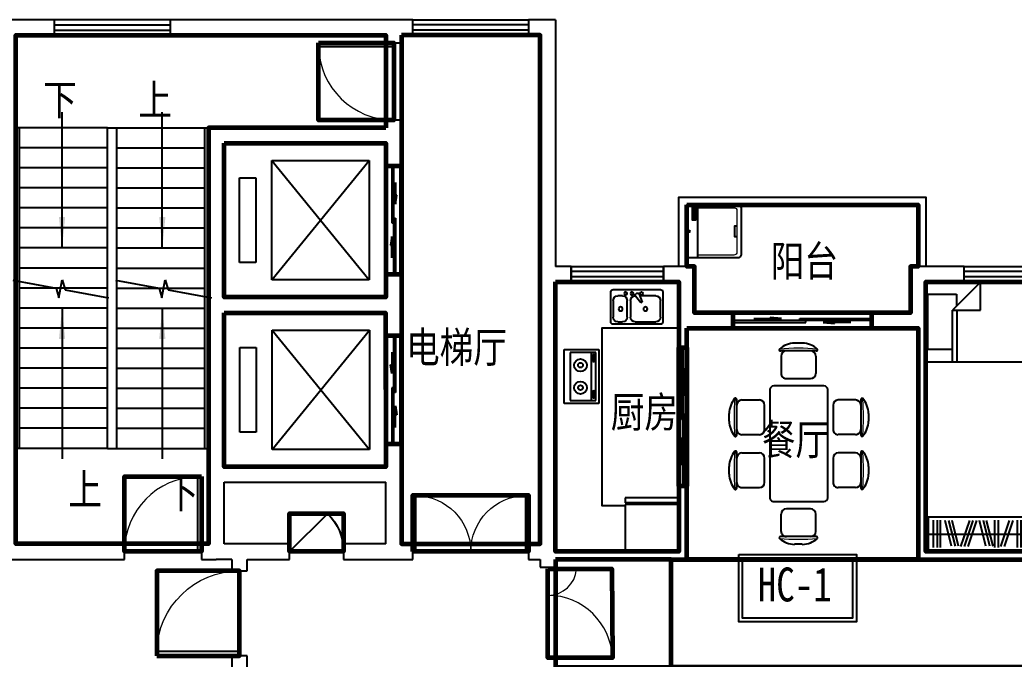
# Model space of a CAD drawing. Extents: x 4718159 to 4750259, y -1162956 to -1143856.
# Drawn here: x 4730712 to 4743605, y -1152151 to -1143856 of the extents above; entities that cross this region are included whole.
import ezdxf

# ---------------------------------------------------------------- set-up
doc = ezdxf.new("R2010")
doc.units = 0
doc.header["$MEASUREMENT"] = 0
doc.layers.get('0').update_dxf_attribs({"linetype": 'CONTINUOUS'})
for name, color, linetype in [('0-栏杆', 165, 'CONTINUOUS'), ('BALCONY', 153, 'CONTINUOUS'), ('BATH', 8, 'CONTINUOUS'), ('F', 8, 'CONTINUOUS'), ('F1', 8, 'CONTINUOUS'), ('FUR', 8, 'CONTINUOUS'), ('STAIR', 3, 'CONTINUOUS'), ('text', 75, 'CONTINUOUS'), ('WALL', 2, 'CONTINUOUS'), ('WINDOW', 4, 'CONTINUOUS'), ('家具', 8, 'CONTINUOUS')]:
    doc.layers.add(name, color=color, linetype=linetype)
for name, color, linetype, lineweight in [('GT_厨房', 4, 'CONTINUOUS', 60), ('GT_客厅', 2, 'CONTINUOUS', 60), ('GT_楼梯', 130, 'CONTINUOUS', 60), ('GT_玄关', 40, 'CONTINUOUS', 60), ('GT_电梯', 150, 'CONTINUOUS', 60), ('GT_过道', 30, 'CONTINUOUS', 60), ('GT_门', 245, 'CONTINUOUS', 60), ('GT_阳台', 6, 'CONTINUOUS', 60), ('GT_餐厅', 3, 'CONTINUOUS', 60)]:
    doc.layers.add(name, color=color, linetype=linetype, lineweight=lineweight)
doc.styles.add('DIM_FONT', font='SIMPLEX.shx', dxfattribs={"width": 0.8})
doc.styles.add('黑体', font='simhei.ttf')

# ---------------------------------------------------------------- blocks, each defined once
blk = doc.blocks.new('_ARROW')
blk.add_solid([(0, 0), (-1, 0.1), (-1, -0.1)])
blk = doc.blocks.new('111')
at = {"layer": 'STAIR'}
for p, q in [((50, 0), (0, 0)), ((50, -4160), (50, 0)), ((1190, 0), (50, 0)), ((1190, 0), (1310, 0)), ((1310, 0), (2450, 0)), ((2450, 0), (2500, 0)), ((2450, -4160), (2450, 0)), ((1190, -260), (50, -260)), ((1310, -260), (2450, -260)), ((1190, -520), (50, -520)), ((1310, -520), (2450, -520)), ((1190, -780), (50, -780)), ((1310, -780), (2450, -780)), ((1190, -1040), (50, -1040)), ((1310, -1040), (2450, -1040)), ((1190, -1300), (50, -1300)), ((1310, -1300), (2450, -1300)), ((1190, -1560), (50, -1560)), ((1310, -1560), (2450, -1560)), ((1190, -1820), (50, -1820)), ((1310, -1820), (2450, -1820)), ((-40, -1976), (522, -2080)), ((560, -2209), (603, -1973)), ((603, -1973), (640, -2102)), ((1294, -1976), (1857, -2080)), ((1894, -2209), (1938, -1973)), ((1938, -1973), (1975, -2102)), ((1190, -2080), (50, -2080)), ((522, -2080), (560, -2209)), ((640, -2102), (1203, -2206)), ((1310, -2080), (2450, -2080)), ((1857, -2080), (1894, -2209)), ((1975, -2102), (2538, -2206)), ((1190, -2340), (50, -2340)), ((1310, -2340), (2450, -2340)), ((1190, -2600), (50, -2600)), ((1310, -2600), (2450, -2600)), ((1190, -2860), (50, -2860)), ((1310, -2860), (2450, -2860)), ((1190, -3120), (50, -3120)), ((1310, -3120), (2450, -3120)), ((1190, -3380), (50, -3380)), ((1310, -3380), (2450, -3380)), ((1190, -3640), (50, -3640)), ((1310, -3640), (2450, -3640)), ((1190, -3900), (50, -3900)), ((1310, -3900), (2450, -3900)), ((50, -4160), (0, -4160)), ((1190, -4160), (50, -4160)), ((1310, -4160), (2450, -4160)), ((2450, -4160), (2500, -4160))]:
    blk.add_line(p, q, dxfattribs=at)
for points in [[(600, -1560), (600, 203)], [(1900, -1560), (1900, 203)], [(600, -2340), (600, -4294)], [(1900, -2340), (1900, -4294)]]:
    blk.add_lwpolyline(points, dxfattribs=at)
at = {"layer": 'WALL'}
for p, q in [((1190, -4160), (1190, 0)), ((1310, -4160), (1310, 0)), ((1190, -4160), (1310, -4160))]:
    blk.add_line(p, q, dxfattribs=at)
at = {"layer": 'STAIR', "yscale": 400, "zscale": 400}
for p, xscale, rotation in [((600, -1560), 400, 270), ((1900, -1560), -400, 90), ((600, -2340), 400, 90), ((1900, -2340), -400, 270)]:
    blk.add_blockref('_ARROW', p, dxfattribs=dict(at, xscale=xscale, rotation=rotation))
blk = doc.blocks.new('dwaddddd')
at = {"layer": 'F'}
for p, q in [((803947, 162672), (804047, 162672)), ((804634, 162672), (804733, 162672)), ((803767, 162572), (804227, 162572)), ((803772, 162504), (803772, 162279)), ((804222, 162504), (804222, 162279)), ((804454, 162572), (804914, 162572)), ((804459, 162504), (804459, 162279)), ((804909, 162504), (804909, 162279)), ((803840, 162212), (804155, 162212)), ((804526, 162212), (804841, 162212)), ((803590, 162093), (803590, 161443)), ((805040, 162143), (803640, 162143)), ((805090, 161443), (805090, 162093)), ((803136, 161993), (803136, 161533)), ((803203, 161988), (803428, 161988)), ((805478, 161988), (805253, 161988)), ((805545, 161993), (805545, 161533)), ((803036, 161813), (803036, 161714)), ((803496, 161921), (803496, 161606)), ((805185, 161921), (805185, 161606)), ((805645, 161813), (805645, 161714)), ((803203, 161538), (803428, 161538)), ((805478, 161538), (805253, 161538)), ((803640, 161393), (805040, 161393)), ((804155, 161323), (803840, 161323)), ((804841, 161323), (804526, 161323)), ((803772, 161031), (803772, 161256)), ((804222, 161031), (804222, 161256)), ((804459, 161031), (804459, 161256)), ((804909, 161031), (804909, 161256)), ((804227, 160963), (803767, 160963)), ((804914, 160963), (804454, 160963)), ((804047, 160863), (803947, 160863)), ((804733, 160863), (804634, 160863))]:
    blk.add_line(p, q, dxfattribs=at)
for centre, radius, start, end in [((803758, 162588), 10, 130.7265, 202.67), ((803767, 162592), 20, 202.67, 270), ((803957, 162356), 316, 91.7651, 130.7265), ((804037, 162356), 316, 49.2735, 88.2349), ((804227, 162592), 20, 270, 337.33), ((804236, 162588), 10, 337.33, 49.2735), ((804445, 162588), 10, 130.7265, 202.67), ((804454, 162592), 20, 202.67, 270), ((804644, 162356), 316, 91.7651, 130.7265), ((804724, 162356), 316, 49.2735, 88.2349), ((804914, 162592), 20, 270, 337.33), ((804923, 162588), 10, 337.33, 49.2735), ((803840, 162504), 67.5, 90, 180), ((804155, 162504), 67.5, 0, 90), ((804526, 162504), 67.5, 90, 180), ((804841, 162504), 67.5, 0, 90), ((803840, 162279), 67.5, 180, 270), ((804155, 162279), 67.5, 270, 0), ((804526, 162279), 67.5, 180, 270), ((804841, 162279), 67.5, 270, 0), ((803640, 162093), 50, 90, 180), ((805040, 162093), 50, 0, 90), ((803351, 161803), 316, 139.2735, 178.2349), ((803120, 162002), 10, 67.33, 139.2735), ((803116, 161993), 20, 360, 67.33), ((803203, 161921), 67.5, 90, 180), ((803428, 161921), 67.5, 360, 90), ((805253, 161921), 67.5, 90, 180), ((805478, 161921), 67.5, 0, 90), ((805565, 161993), 20, 112.67, 180), ((805561, 162002), 10, 40.7265, 112.67), ((805330, 161803), 316, 1.7651, 40.7265), ((803351, 161723), 316, 181.7651, 220.7265), ((805330, 161723), 316, 319.2735, 358.2349), ((803203, 161606), 67.5, 180, 270), ((803428, 161606), 67.5, 270, 360), ((805253, 161606), 67.5, 180, 270), ((805478, 161606), 67.5, 270, 0), ((803120, 161524), 10, 220.7265, 292.67), ((803116, 161533), 20, 292.67, 360), ((803640, 161443), 50, 180, 270), ((805040, 161443), 50, 270, 0), ((805565, 161533), 20, 180, 247.33), ((805561, 161524), 10, 247.33, 319.2735), ((803840, 161256), 67.5, 90, 180), ((804155, 161256), 67.5, 0, 90), ((804526, 161256), 67.5, 90, 180), ((804841, 161256), 67.5, 0, 90), ((803758, 160947), 10, 157.33, 229.2735), ((803767, 160943), 20, 90, 157.33), ((803957, 161179), 316, 229.2735, 268.2349), ((803840, 161031), 67.5, 180, 270), ((804037, 161179), 316, 271.7651, 310.7265), ((804155, 161031), 67.5, 270, 0), ((804227, 160943), 20, 22.67, 90), ((804236, 160947), 10, 310.7265, 22.67), ((804454, 160943), 20, 90, 157.33), ((804445, 160947), 10, 157.33, 229.2735), ((804644, 161179), 316, 229.2735, 268.2349), ((804526, 161031), 67.5, 180, 270), ((804724, 161179), 316, 271.7651, 310.7265), ((804841, 161031), 67.5, 270, 0), ((804914, 160943), 20, 22.67, 90), ((804923, 160947), 10, 310.7265, 22.67)]:
    blk.add_arc(centre, radius, start, end, dxfattribs=at)
at = {"layer": 'F', "lineweight": 13}
for centre, start, end in [((803997, 159894), 84.8023, 95.1977), ((804684, 159894), 84.8023, 95.1977), ((805814, 161763), 174.8023, 185.1977), ((802867, 161763), 354.8023, 5.1977), ((803997, 163641), 264.8023, 275.1977), ((804684, 163641), 264.8023, 275.1977)]:
    blk.add_arc(centre, 2713, start, end, dxfattribs=at)
blk = doc.blocks.new('$plan$00001564')
at = {"linetype": 'Continuous'}
for p, q in [((-520, -2000), (-520, 0)), ((-520, 0), (520, 0)), ((520, 0), (520, -2000)), ((-357, -346), (-357, -26)), ((-357, -27), (360, -27)), ((360, -27), (360, -400)), ((-520, -346), (151, -346)), ((516, -710), (151, -346)), ((151, -346), (151, -710)), ((151, -403), (-520, -403)), ((151, -710), (516, -710)), ((520, -2000), (-520, -2000))]:
    blk.add_line(p, q, dxfattribs=at)
blk.add_line((360, -400), (205, -400))
blk = doc.blocks.new('A$C39060881')
at = {"layer": 'FUR'}
for p, q in [((3418, 718609), (2018, 718609)), ((2018, 718159), (2018, 718609)), ((2054, 718159), (2054, 718609)), ((2119, 718215), (2119, 718568)), ((2169, 718215), (2169, 718568)), ((2210, 718215), (2210, 718568)), ((2353, 718233), (2270, 718562)), ((2403, 718233), (2319, 718562)), ((2444, 718233), (2361, 718562)), ((2475, 718227), (2588, 718562)), ((2521, 718227), (2634, 718562)), ((2566, 718227), (2679, 718562)), ((2799, 718233), (2716, 718562)), ((2849, 718233), (2766, 718562)), ((2890, 718233), (2807, 718562)), ((2912, 718215), (2912, 718568)), ((2962, 718215), (2962, 718568)), ((2993, 718227), (3106, 718562)), ((3038, 718227), (3151, 718562)), ((3206, 718215), (3206, 718568)), ((3255, 718215), (3255, 718568)), ((3296, 718215), (3296, 718568)), ((3382, 718159), (3382, 718609)), ((3418, 718159), (3418, 718609)), ((3382, 718384), (2054, 718384))]:
    blk.add_line(p, q, dxfattribs=at)
blk = doc.blocks.new('$plan$00001623')
at = {"layer": 'FUR', "linetype": 'Continuous'}
blk.add_line((-341, -145), (342, -145), dxfattribs=at)
at = {"layer": 'FUR'}
blk.add_lwpolyline([(295, -706), (-295, -706, -0.414214), (-345, -656), (-345, 0), (345, 0), (345, -656, -0.414214)], format="xyb", close=True, dxfattribs=at)
for points in [[(323, -72), (152, -72), (152, -120), (323, -120)], [(163, -86), (177, -86), (177, -99), (163, -99)], [(189, -86), (202, -86), (202, -99), (189, -99)], [(213, -86), (227, -86), (227, -99), (213, -99)], [(239, -86), (253, -86), (253, -99), (239, -99)], [(281, -110), (309, -110), (309, -80), (281, -80)]]:
    blk.add_lwpolyline(points, close=True, dxfattribs=at)
at = {"layer": 'FUR', "lineweight": 13}
blk.add_lwpolyline([(307, -145), (307, -611, -0.414214), (267, -651), (-267, -651, -0.414214), (-307, -611), (-307, -145)], format="xyb", dxfattribs=at)
at = {"layer": 'FUR'}
blk.add_lwpolyline([(-71, -651), (-71, -623), (0, -623), (71, -623), (71, -651)], dxfattribs=at)
blk.add_circle((0, -25), 16, dxfattribs=at)
blk = doc.blocks.new('A$C179D235A')
at = {"layer": 'BATH'}
for p, q in [((0, 0), (0, 450)), ((0, 450), (700, 450)), ((700, 450), (700, 0)), ((40, 370), (40, 40)), ((660, 370), (40, 370)), ((660, 40), (660, 370)), ((40, 96), (660, 96)), ((40, 40), (660, 40)), ((71, 73), (71, 62)), ((146, 64), (82, 64)), ((82, 64), (82, 47)), ((82, 47), (146, 47)), ((146, 47), (146, 64)), ((163, 72), (163, 62)), ((544, 73), (544, 62)), ((555, 64), (555, 47)), ((619, 64), (555, 64)), ((555, 47), (619, 47)), ((619, 47), (619, 64)), ((636, 72), (636, 62)), ((700, 0), (0, 0))]:
    blk.add_line(p, q, dxfattribs=at)
for centre, radius in [((204, 237), 82.5), ((204, 237), 31.6), ((496, 237), 82.5), ((496, 237), 31.6)]:
    blk.add_circle(centre, radius, dxfattribs=at)
for centre, radius, start, end in [((75, 72), 4.03, 121.9106, 180), ((75, 72), 4.03, 180, 197.9454), ((75, 62), 4.03, 121.9106, 180), ((75, 62), 4.03, 180, 238.0894), ((95, 41), 41.3, 104.4631, 121.9106), ((95, 30), 41.3, 104.4631, 121.9106), ((95, 93), 41.3, 238.0894, 251.0845), ((108, -11), 94.4, 96.0983, 104.4631), ((108, -21), 94.4, 96.0983, 104.4631), ((117, -93), 177, 90, 96.0983), ((117, -104), 177, 90, 96.0983), ((117, -93), 177, 83.9017, 90), ((117, -104), 177, 83.9017, 90), ((126, -11), 94.4, 75.5369, 83.9017), ((126, -21), 94.4, 75.5369, 83.9017), ((126, 145), 94.4, 282.4611, 284.4631), ((139, 41), 41.3, 58.0894, 75.5369), ((139, 30), 41.3, 58.0894, 75.5369), ((139, 93), 41.3, 284.4631, 301.9106), ((159, 72), 4.03, 0, 58.0894), ((159, 62), 4.03, 360, 58.0894), ((159, 62), 4.03, 301.9106, 360), ((548, 72), 4.03, 121.9106, 180), ((548, 72), 4.03, 180, 197.9454), ((548, 62), 4.03, 121.9106, 180), ((548, 62), 4.03, 180, 238.0894), ((568, 41), 41.3, 104.4631, 121.9106), ((568, 30), 41.3, 104.4631, 121.9106), ((568, 93), 41.3, 238.0894, 251.0845), ((581, -11), 94.4, 96.0983, 104.4631), ((581, -21), 94.4, 96.0983, 104.4631), ((590, -93), 177, 90, 96.0983), ((590, -104), 177, 90, 96.0983), ((590, -93), 177, 83.9017, 90), ((590, -104), 177, 83.9017, 90), ((599, -11), 94.4, 75.5369, 83.9017), ((599, -21), 94.4, 75.5369, 83.9017), ((599, 145), 94.4, 282.4611, 284.4631), ((612, 41), 41.3, 58.0894, 75.5369), ((612, 30), 41.3, 58.0894, 75.5369), ((612, 93), 41.3, 284.4631, 301.9106), ((632, 72), 4.03, 0, 58.0894), ((632, 62), 4.03, 0, 58.0894), ((632, 62), 4.03, 301.9106, 360)]:
    blk.add_arc(centre, radius, start, end, dxfattribs=at)
blk = doc.blocks.new('A$C20217E62')
at = {"layer": 'F1'}
for p, q in [((0, 419), (0, 31)), ((644, 450), (31, 450)), ((306, 391), (267, 287)), ((335, 402), (350, 393)), ((675, 31), (675, 419)), ((31, 92), (31, 307)), ((92, 368), (298, 368)), ((267, 287), (285, 277)), ((285, 277), (355, 363)), ((419, 307), (419, 92)), ((460, 92), (460, 307)), ((522, 368), (583, 368)), ((644, 307), (644, 92)), ((31, 0), (644, 0)), ((358, 31), (92, 31)), ((583, 31), (522, 31))]:
    blk.add_line(p, q, dxfattribs=at)
for centre, radius in [((276, 399), 20.5), ((399, 399), 20.5), ((481, 399), 20.5), ((225, 199), 25.6), ((547, 199), 25.6)]:
    blk.add_circle(centre, radius, dxfattribs=at)
for centre, radius, start, end in [((31, 419), 30.7, 90, 180), ((325, 384), 20.5, 60, 159.4623), ((340, 376), 20.5, 320.5377, 60), ((644, 419), 30.7, 360, 90), ((92, 307), 61.4, 90, 180), ((358, 307), 61.4, 360, 90), ((522, 307), 61.4, 90, 180), ((583, 307), 61.4, 360, 90), ((31, 31), 30.7, 180, 270), ((92, 92), 61.4, 180, 270), ((358, 92), 61.4, 270, 360), ((522, 92), 61.4, 180, 270), ((583, 92), 61.4, 270, 360), ((644, 31), 30.7, 270, 360)]:
    blk.add_arc(centre, radius, start, end, dxfattribs=at)
blk = doc.blocks.new('_E10NWL')
for p, q in [((-275, 0), (275, 0)), ((-275, -482), (-275, 0)), ((275, 0), (275, -482)), ((275, -482), (-275, -482)), ((-275, -550), (-275, -499)), ((275, -499), (-275, -499)), ((-257, -482), (-257, -499)), ((257, -482), (257, -499)), ((275, -499), (275, -550)), ((275, -550), (-275, -550))]:
    blk.add_line(p, q)
at = {"style": 'DIM_FONT', "width": 0.8, "flags": 9}
for tag in ['XSIZE', 'YSIZE']:
    blk.add_attdef(tag, (0, 0), '', height=0.5, dxfattribs=at)
blk = doc.blocks.new('$DorLib2D$00000131')
at = {"color": 0, "linetype": 'Continuous'}
for p, q in [((0.15, 0.125), (0.2319, 0.1973)), ((0.2319, 0.1973), (0.2319, 0.125)), ((-0.5, 0.125), (-0.5, 0)), ((0.0192, 0.125), (-0.5, 0.125)), ((0.0192, 0), (0.0192, 0.125)), ((0.35, 0.125), (0.15, 0.125)), ((-0.5, 0), (0.0192, 0)), ((-0.024, 0), (0.5, 0)), ((-0.024, -0.125), (-0.024, 0)), ((0.5, 0), (0.5, -0.125)), ((-0.35, -0.125), (-0.15, -0.125)), ((-0.2319, -0.1973), (-0.2319, -0.125)), ((-0.15, -0.125), (-0.2319, -0.1973)), ((0.5, -0.125), (-0.024, -0.125))]:
    blk.add_line(p, q, dxfattribs=at)
blk = doc.blocks.new('$DorLib2D$00000001')
for p, q in [((0.45, 0.975), (0.5, 0.975)), ((0.45, 0), (0.45, 0.975)), ((0.5, 0), (0.5, 0.975)), ((0.5, 0), (0.45, 0))]:
    blk.add_line(p, q)
at = {"lineweight": 13}
blk.add_arc((0.475, 0), 0.975, 91.4693, 180, dxfattribs=at)
blk = doc.blocks.new('$WINLIB2D$00000001')
for p, q in [((-0.5, 0.5), (0.5, 0.5)), ((-0.5, 0.5), (-0.5, -0.5)), ((0.5, -0.5), (0.5, 0.5)), ((0.5, 0.1667), (-0.5, 0.1667)), ((0.5, -0.1667), (-0.5, -0.1667)), ((-0.5, -0.5), (0.5, -0.5))]:
    blk.add_line(p, q)
blk = doc.blocks.new('$DorLib2D$00000025')
at = {"const_width": 0.02}
for points in [[(0.481, -0.001), (0.481, 0.691)], [(-0.481, 0.001), (-0.481, 0.308)]]:
    blk.add_lwpolyline(points, dxfattribs=at)
at = {"lineweight": 13}
for centre, radius, start, end in [((0.505, -0.002), 0.699, 91.9397, 179.7238), ((-0.501, 0.003), 0.307, 359.7899, 85.7508)]:
    blk.add_arc(centre, radius, start, end, dxfattribs=at)
blk = doc.blocks.new('$DorLib2D$00000002')
for p, q in [((-0.5, 0), (-0.5, 0.4875)), ((-0.475, 0.4875), (-0.5, 0.4875)), ((-0.475, 0), (-0.475, 0.4875)), ((0.475, 0), (0.475, 0.4875)), ((0.475, 0.4875), (0.5, 0.4875)), ((0.5, 0), (0.5, 0.4875)), ((-0.5, 0), (-0.475, 0)), ((0.5, 0), (0.475, 0))]:
    blk.add_line(p, q)
at = {"lineweight": 13}
for centre, start, end in [((-0.4875, 0), 0, 88.53072), ((0.4875, 0), 91.46928, 180)]:
    blk.add_arc(centre, 0.4875, start, end, dxfattribs=at)
blk = doc.blocks.new('$DorLib2D$00000114')
at = {"color": 0}
blk.add_line((0.5, 0), (-0.207, 0.707), dxfattribs=at)
blk.add_arc((0.5, 0), 1, 135, 180, dxfattribs=at)

msp = doc.modelspace()

# ---------------------------------------------------------------- linework, layer by layer
at = {"layer": '0-栏杆'}
for points in [[(4739259, -1147056), (4739259, -1146156), (4742459, -1146156), (4742459, -1147056)], [(4739359, -1147056), (4739359, -1146256), (4742359, -1146256), (4742359, -1147056)]]:
    msp.add_lwpolyline(points, dxfattribs=at)
at = {"layer": 'BATH'}
msp.add_lwpolyline([(4739259, -1147856), (4738259, -1147856), (4738259, -1150156), (4738559, -1150156)], dxfattribs=at)
at = {"layer": 'GT_厨房'}
msp.add_lwpolyline([(4737659, -1147256), (4739259, -1147256), (4739259, -1150756), (4737659, -1150756), (4737659, -1147256)], dxfattribs=at)
at = {"layer": 'GT_客厅'}
msp.add_lwpolyline([(4745259, -1147256), (4745259, -1150756), (4742459, -1150756), (4742459, -1147256), (4745259, -1147256)], dxfattribs=at)
at = {"layer": 'GT_楼梯'}
msp.add_lwpolyline([(4735459, -1145256), (4733159, -1145256), (4733159, -1150656), (4730659, -1150656), (4730659, -1144056), (4735459, -1144056), (4735459, -1145256)], dxfattribs=at)
at = {"layer": 'GT_玄关'}
msp.add_lwpolyline([(4737659, -1150856), (4737659, -1152256), (4739159, -1152256), (4739159, -1150856), (4737659, -1150856)], dxfattribs=at)
at = {"layer": 'GT_电梯'}
for points in [[(4733359, -1145456), (4735459, -1145456), (4735459, -1147456), (4733359, -1147456), (4733359, -1145456)], [(4733359, -1147656), (4735455, -1147656), (4735459, -1149656), (4733359, -1149656), (4733359, -1147656)]]:
    msp.add_lwpolyline(points, dxfattribs=at)
at = {"layer": 'GT_过道'}
for points in [[(4735659, -1144056), (4735659, -1150656), (4737459, -1150656), (4737459, -1144056), (4735659, -1144056)], [(4739159, -1150856), (4746059, -1150856), (4746059, -1150756), (4745359, -1150756), (4745359, -1149356), (4747159, -1149356), (4747159, -1150856), (4747659, -1150856), (4747659, -1152256), (4739159, -1152256), (4739159, -1150856)]]:
    msp.add_lwpolyline(points, dxfattribs=at)
at = {"layer": 'GT_门'}
for points in [[(4734584, -1144156), (4735559, -1144156), (4735559, -1145156), (4734584, -1145156), (4734584, -1144156)], [(4735459, -1145756), (4735459, -1147156), (4735659, -1147156), (4735659, -1145756), (4735459, -1145756)], [(4739959, -1147656), (4739959, -1147856), (4741759, -1147856), (4741759, -1147656), (4739959, -1147656)], [(4735459, -1147956), (4735459, -1149356), (4735659, -1149356), (4735659, -1147956), (4735459, -1147956)], [(4739259, -1148106), (4739359, -1148106), (4739359, -1149906), (4739259, -1149906), (4739259, -1148106)], [(4733068, -1149781), (4733068, -1150756), (4732068, -1150756), (4732068, -1149781), (4733068, -1149781)], [(4735809, -1150756), (4735809, -1150025), (4737309, -1150025), (4737309, -1150756), (4735809, -1150756)], [(4734704, -1150261), (4734909, -1150261), (4734909, -1150756), (4734209, -1150756), (4734209, -1150261), (4734704, -1150261)], [(4732486, -1152106), (4733559, -1152106), (4733559, -1151006), (4732486, -1151006), (4732486, -1152106)], [(4737561, -1150979), (4738388, -1150979), (4738395, -1152133), (4737557, -1152133), (4737557, -1150979)]]:
    msp.add_lwpolyline(points, dxfattribs=at)
at = {"layer": 'GT_阳台'}
msp.add_lwpolyline([(4739359, -1146256), (4742359, -1146256), (4742359, -1147056), (4742259, -1147056), (4742259, -1147656), (4739459, -1147656), (4739459, -1147056), (4739359, -1147056), (4739359, -1146256)], dxfattribs=at)
at = {"layer": 'GT_餐厅'}
msp.add_lwpolyline([(4739359, -1147856), (4742359, -1147856), (4742359, -1150856), (4739359, -1150856), (4739359, -1147856)], dxfattribs=at)
at = {"layer": 'STAIR'}
for p, q in [((4733980, -1145681), (4735240, -1147231)), ((4733980, -1147231), (4735240, -1145681)), ((4733980, -1145681), (4735240, -1145681)), ((4733980, -1147231), (4733980, -1145681)), ((4735240, -1145681), (4735240, -1147231)), ((4733560, -1145906), (4733770, -1145906)), ((4733560, -1147006), (4733560, -1145906)), ((4733770, -1145906), (4733770, -1147006)), ((4733770, -1147006), (4733560, -1147006)), ((4735240, -1147231), (4733980, -1147231)), ((4733984, -1147881), (4735244, -1149431)), ((4733984, -1149431), (4735244, -1147881)), ((4733984, -1147881), (4735244, -1147881)), ((4733984, -1149431), (4733984, -1147881)), ((4735244, -1147881), (4735244, -1149431)), ((4733564, -1148106), (4733774, -1148106)), ((4733564, -1149206), (4733564, -1148106)), ((4733774, -1148106), (4733774, -1149206)), ((4733774, -1149206), (4733564, -1149206)), ((4735244, -1149431), (4733984, -1149431))]:
    msp.add_line(p, q, dxfattribs=at)
at = {"layer": 'text', "color": 7}
for points in [[(4740034, -1150793), (4741559, -1150793), (4741559, -1151669), (4740034, -1151669)], [(4740084, -1150843), (4741509, -1150843), (4741509, -1151619), (4740084, -1151619)]]:
    msp.add_lwpolyline(points, close=True, dxfattribs=at)
at = {"layer": 'WALL'}
for p, q in [((4731159, -1143856), (4730459, -1143856)), ((4731159, -1144056), (4731159, -1143856)), ((4735559, -1143856), (4732659, -1143856)), ((4732659, -1143856), (4732659, -1144056)), ((4735809, -1143856), (4735559, -1143856)), ((4735809, -1144056), (4735809, -1143856)), ((4737659, -1143856), (4737309, -1143856)), ((4737309, -1143856), (4737309, -1144056)), ((4737659, -1143856), (4737659, -1147056)), ((4730659, -1144056), (4731159, -1144056)), ((4732659, -1144056), (4735459, -1144056)), ((4735459, -1144056), (4735459, -1144156)), ((4735659, -1144156), (4735659, -1144056)), ((4735659, -1144056), (4735809, -1144056)), ((4737309, -1144056), (4737459, -1144056)), ((4737459, -1144056), (4737459, -1147156)), ((4735459, -1144156), (4735659, -1144156)), ((4735459, -1145256), (4733159, -1145256)), ((4733159, -1147556), (4733159, -1145256)), ((4735659, -1145156), (4735459, -1145156)), ((4735459, -1145156), (4735459, -1145256)), ((4735659, -1145356), (4735659, -1145156)), ((4735659, -1145756), (4735659, -1145356)), ((4735459, -1145456), (4733359, -1145456)), ((4733359, -1147456), (4733359, -1145456)), ((4735459, -1145456), (4735459, -1145756)), ((4735459, -1145756), (4735659, -1145756)), ((4737859, -1147056), (4737659, -1147056)), ((4737859, -1147256), (4737859, -1147056)), ((4739459, -1147056), (4739059, -1147056)), ((4739059, -1147056), (4739059, -1147256)), ((4739459, -1147056), (4739459, -1147656)), ((4742259, -1147056), (4742259, -1147656)), ((4742959, -1147056), (4742259, -1147056)), ((4742959, -1147256), (4742959, -1147056)), ((4735659, -1147156), (4735459, -1147156)), ((4735459, -1147156), (4735459, -1147456)), ((4735659, -1147556), (4735659, -1147156)), ((4737459, -1147156), (4737459, -1150656)), ((4737659, -1147256), (4737859, -1147256)), ((4737659, -1147256), (4737659, -1150756)), ((4739059, -1147256), (4739259, -1147256)), ((4739259, -1147256), (4739259, -1147756)), ((4742459, -1147256), (4742459, -1147756)), ((4742459, -1147256), (4742959, -1147256)), ((4733359, -1147456), (4735459, -1147456)), ((4733159, -1149756), (4733159, -1147556)), ((4735659, -1147956), (4735659, -1147556)), ((4733359, -1147656), (4735459, -1147656)), ((4733359, -1149656), (4733359, -1147656)), ((4735459, -1147656), (4735459, -1147956)), ((4739959, -1147656), (4739459, -1147656)), ((4739959, -1147856), (4739959, -1147656)), ((4742259, -1147656), (4741759, -1147656)), ((4741759, -1147656), (4741759, -1147856)), ((4739259, -1147756), (4739259, -1148106)), ((4739359, -1147856), (4739959, -1147856)), ((4739359, -1148106), (4739359, -1147856)), ((4741759, -1147856), (4742359, -1147856)), ((4742359, -1147856), (4742359, -1150856)), ((4742459, -1147756), (4742459, -1150756)), ((4735459, -1147956), (4735659, -1147956)), ((4739259, -1148106), (4739359, -1148106)), ((4735659, -1149356), (4735459, -1149356)), ((4735459, -1149356), (4735459, -1149656)), ((4735659, -1149756), (4735659, -1149356)), ((4733359, -1149656), (4735459, -1149656)), ((4733159, -1150656), (4733159, -1149756)), ((4735659, -1150656), (4735659, -1149756)), ((4733359, -1149856), (4735459, -1149856)), ((4733359, -1150656), (4733359, -1149856)), ((4735459, -1150656), (4735459, -1149856)), ((4739359, -1149906), (4739259, -1149906)), ((4739259, -1149906), (4739259, -1150756)), ((4739359, -1150856), (4739359, -1149906)), ((4732068, -1150656), (4730659, -1150656)), ((4732068, -1150856), (4732068, -1150656)), ((4733159, -1150656), (4733068, -1150656)), ((4733068, -1150656), (4733068, -1150856)), ((4733559, -1150656), (4733359, -1150656)), ((4734209, -1150656), (4733559, -1150656)), ((4734209, -1150856), (4734209, -1150656)), ((4735459, -1150656), (4734909, -1150656)), ((4734909, -1150656), (4734909, -1150856)), ((4735809, -1150656), (4735659, -1150656)), ((4735809, -1150856), (4735809, -1150656)), ((4737459, -1150656), (4737309, -1150656)), ((4737309, -1150656), (4737309, -1150856)), ((4739259, -1150756), (4737659, -1150756)), ((4744259, -1150756), (4742459, -1150756)), ((4730559, -1150856), (4732068, -1150856)), ((4733068, -1150856), (4733259, -1150856)), ((4733459, -1150856), (4733259, -1150856)), ((4733459, -1150856), (4733459, -1151006)), ((4733659, -1151006), (4733659, -1150856)), ((4733659, -1150856), (4734209, -1150856)), ((4734909, -1150856), (4735559, -1150856)), ((4735559, -1150856), (4735809, -1150856)), ((4737309, -1150856), (4737459, -1150856)), ((4737459, -1150856), (4737459, -1150956)), ((4739359, -1150856), (4737659, -1150856)), ((4737659, -1150956), (4737659, -1150856)), ((4742359, -1150856), (4744259, -1150856)), ((4733459, -1151006), (4733659, -1151006)), ((4737459, -1150956), (4737659, -1150956)), ((4733659, -1152106), (4733459, -1152106)), ((4733459, -1152106), (4733459, -1152256)), ((4733659, -1152256), (4733659, -1152106))]:
    msp.add_line(p, q, dxfattribs=at)

# ---------------------------------------------------------------- block references
at = {"rotation": 270}
msp.add_blockref('dwaddddd', (4579045, -345016), dxfattribs=at)
msp.add_blockref('A$C39060881', (4740441, -1868916))
at = {"layer": 'BALCONY'}
msp.add_blockref('111', (4730659, -1145256), dxfattribs=at)
at = {"layer": 'BALCONY', "rotation": 90}
msp.add_blockref('$plan$00001623', (4739359, -1146601), dxfattribs=at)
at = {"layer": 'BATH', "rotation": 90}
msp.add_blockref('A$C179D235A', (4738219, -1148833), dxfattribs=at)
at = {"layer": 'F1', "extrusion": (0, 0, -1), "zscale": -1}
msp.add_blockref('A$C20217E62', (-4739049, -1147806), dxfattribs=at)
at = {"layer": 'FUR', "rotation": 90}
msp.add_blockref('$plan$00001564', (4742459, -1147776, 0), dxfattribs=at)
at = {"layer": 'WINDOW'}
for name, p, xscale, yscale, zscale in [('$WINLIB2D$00000001', (4731909, -1143956), -1500, 200, -1500), ('$WINLIB2D$00000001', (4736559, -1143956), 1500, -200, 1500), ('$DorLib2D$00000131', (4740859, -1147756), -1800, 200, -1800)]:
    msp.add_blockref(name, p, dxfattribs=dict(at, xscale=xscale, yscale=yscale, zscale=zscale))
for name, p, xscale, yscale, zscale, rotation in [('$DorLib2D$00000001', (4735559, -1144656), 1000, 1000, 1000, 90), ('$DorLib2D$00000131', (4735559, -1146456), 1400, -200, 1400, 90), ('$WINLIB2D$00000001', (4738459, -1147156), -1200, -200, -1200, 180), ('$WINLIB2D$00000001', (4743859, -1147156), -1800, 200, -1800, 180), ('$DorLib2D$00000131', (4735559, -1148656), 1400, 200, 1400, 90), ('$DorLib2D$00000131', (4739309, -1149006), 1800, -100, 1800, 270), ('$DorLib2D$00000001', (4732568, -1150756), -1000, -1000, -1000, 180.0000000000098), ('$DorLib2D$00000002', (4736559, -1150756), 1500, -1500, 1500, 180.0000000000133), ('$DorLib2D$00000114', (4734559, -1150756), 700, -700, 700, 180.0000000000133), ('$DorLib2D$00000001', (4733559, -1151556), -1100, 1100, -1100, 89.9999999991996), ('$DorLib2D$00000025', (4737559, -1151556), 1200, 1200, 1200, 270.0000000010672)]:
    msp.add_blockref(name, p, dxfattribs=dict(at, xscale=xscale, yscale=yscale, zscale=zscale, rotation=rotation))
at = {"layer": '家具', "extrusion": (0, 0, -1), "xscale": 1.272727265954014, "yscale": 1.272727273404598, "zscale": -1.27272727272727, "rotation": 180}
msp.add_blockref('_E10NWL', (-4738909, -1150756), dxfattribs=at)

# ---------------------------------------------------------------- texts
at = {"layer": 'text', "color": 0, "style": '黑体', "width": 0.8}
for s, p in [('下', (4731015, -1145092)), ('上', (4732247, -1145095)), ('阳台', (4740449, -1147186)), ('电梯厅', (4735719, -1148304)), ('厨房', (4738374, -1149145)), ('餐厅', (4740333, -1149502)), ('上', (4731340, -1150149)), ('下', (4732591, -1150190))]:
    msp.add_text(s, height=400, dxfattribs=at).set_placement(p)
at = {"layer": 'text', "color": 7, "style": '黑体', "width": 0.8}
msp.add_text('HC-1', height=440, dxfattribs=at).set_placement((4740281, -1151402))

doc.saveas('drawing.dxf')
